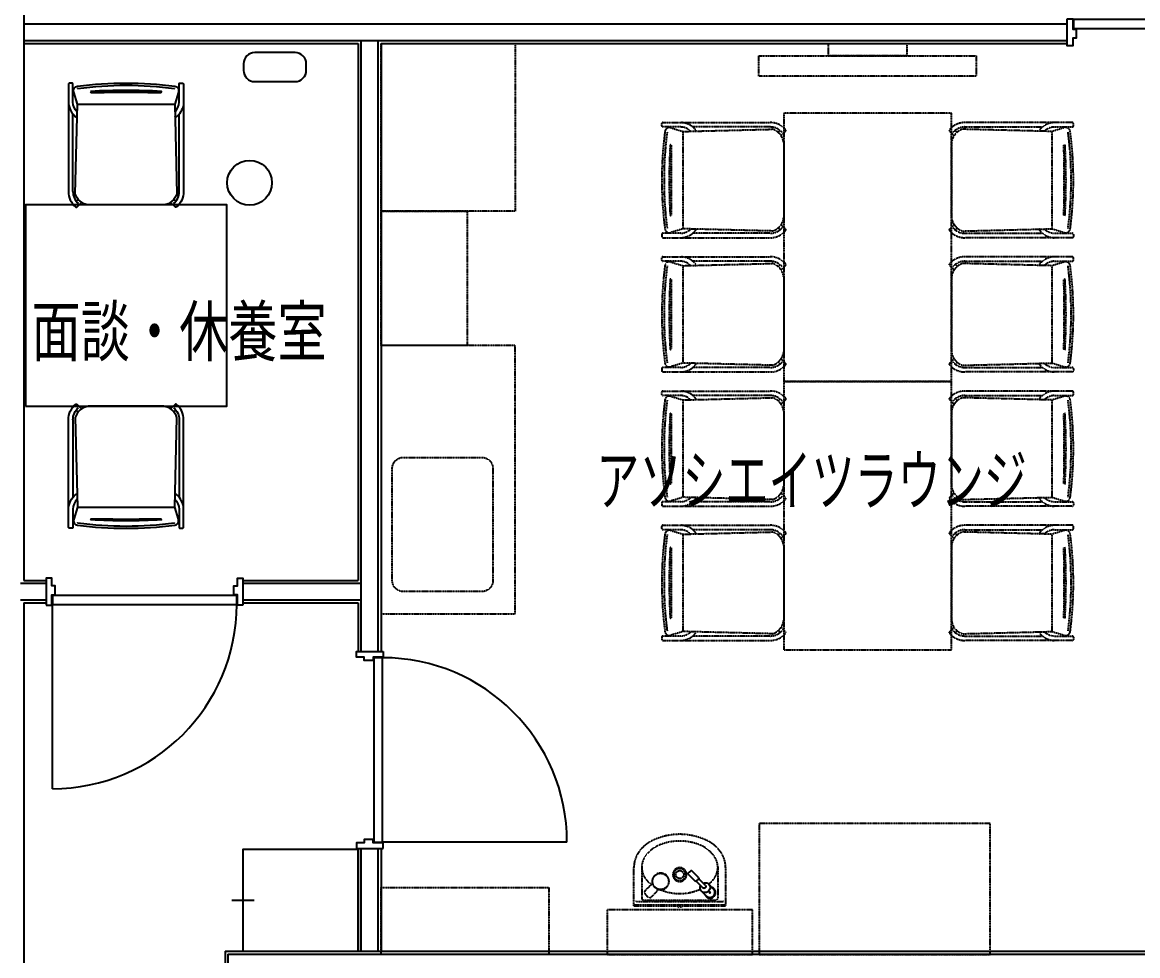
# Model space of a CAD drawing. Header units: millimetres. Extents: x 0 to 181737, y 0 to 59400.
# Drawn here: x 122046 to 127032, y 21818 to 25989 of the extents above; entities that cross this region are included whole.
import ezdxf
from ezdxf.enums import TextEntityAlignment as Align

# ---------------------------------------------------------------- set-up
doc = ezdxf.new("R2010")
doc.units = ezdxf.units.MM
doc.header["$LTSCALE"] = 0.2
doc.linetypes.add('HIDDEN2', pattern=[0.1875, 0.125, -0.0625])
for name, color, linetype in [('A_室名', 8, 'Continuous'), ('A_建築', 8, 'Continuous'), ('A_建築（什器）', 8, 'Continuous'), ('A_建築（軽鉄下地）', 8, 'Continuous')]:
    doc.layers.add(name, color=color, linetype=linetype)
doc.styles.add('MUSER', font='SIMPLEX.shx', dxfattribs={"height": 300, "bigfont": 'BIGFONT.shx'})
doc.styles.get("Standard").update_dxf_attribs({"font": 'simplex.shx', "width": 0.8, "bigfont": 'extfont2.shx'})

# ---------------------------------------------------------------- blocks, each defined once
blk = doc.blocks.new('スタッキングチェアSFIDA')
at = {"color": 0}
for p, q in [((-237.5, 60), (-237.5, 406.4)), ((237.5, 60), (237.5, 406.4)), ((-213.7, 25.1), (-222.3, 16.5)), ((213.7, 25.1), (222.3, 16.5))]:
    blk.add_line(p, q, dxfattribs=at)
for points in [[(-237.5, 459.4), (-237.5, 480), (-237.5, 540, 0.414214), (-242.5, 545), (-252.5, 545, 0.414214), (-257.5, 540), (-257.5, 60, 0.221149), (-225.5, -8.8, 0.176863), (-222.3, -10, 0.181585), (-219.1, -8.5), (-198.8, 11.7)], [(-237.6, 541, 0.358225), (-242.5, 545), (-252.5, 545, 0.414214), (-257.5, 540), (-257.5, 458.9, 0.209153), (-225.6, 394.3, 0.176863), (-222.4, 393.1, 0.181585), (-219.2, 394.5), (-218.9, 394.8)], [(-217.5, 450), (-234, 504.2, -0.47861), (-217.7, 530.8, -0.06517), (217.7, 530.8, -0.47861), (234, 504.2), (217.5, 450)], [(-216.4, 520.9), (-216.4, 520.9, -0.508118), (-216.4, 520.9, -0.06517), (216.4, 520.9, -0.508118), (216.4, 520.9), (216.4, 520.9)], [(237.5, 459.4), (237.5, 480), (237.5, 540, -0.414214), (242.5, 545), (252.5, 545, -0.414214), (257.5, 540), (257.5, 60, -0.221149), (225.5, -8.8, -0.176863), (222.3, -10, -0.181585), (219.1, -8.5), (198.8, 11.7)], [(237.6, 541, -0.358225), (242.5, 545), (252.5, 545, -0.414214), (257.5, 540), (257.5, 458.9, -0.209153), (225.6, 394.3, -0.176863), (222.4, 393.1, -0.181585), (219.2, 394.5), (218.9, 394.8)], [(-218.4, 414.9, -0.178633), (-237.5, 459.4)], [(218.4, 414.9, 0.178633), (237.5, 459.4)]]:
    blk.add_lwpolyline(points, format="xyb", dxfattribs=at)
for points in [[(-158.2, 507.4), (-155.9, 502.6, -0.007062), (155.9, 502.6), (158.2, 507.4, 0.028531)], [(-217.5, 450), (217.5, 450), (227.5, 50, -0.292623), (167.5, 0), (-167.5, 0, -0.292623), (-227.5, 50)]]:
    blk.add_lwpolyline(points, format="xyb", close=True, dxfattribs=at)
for centre, start, end in [((-167.5, 60), 180, 230.291), ((167.5, 60), 309.709, 0)]:
    blk.add_arc(centre, 70, start, end, dxfattribs=at)
blk = doc.blocks.new('Faucent')
at = {"color": 0}
for p, q in [((-37.3, -5.4), (-16.9, 14.9)), ((-23.4, 8.4), (-22.5, 10.4)), ((-22.5, 10.4), (-21.5, 12.3)), ((-21.5, 12.3), (-20.3, 14.2)), ((-20.3, 14.2), (-18.9, 15.9)), ((-18.9, 15.9), (-17.4, 17.5)), ((-17.4, 17.5), (-15.8, 19)), ((-16.9, 14.9), (-15.7, 16.1)), ((-15.8, 19), (-14.1, 20.4)), ((-15.7, 16.1), (-14.4, 17.1)), ((-14.4, 17.1), (-13.1, 18)), ((-14.1, 20.4), (-12.2, 21.6)), ((-13.1, 18), (-11.7, 18.9)), ((-12.2, 21.6), (-10.3, 22.7)), ((-11.7, 18.9), (-10.2, 19.6)), ((-10.3, 22.7), (-8.3, 23.6)), ((-10.2, 19.6), (-8.7, 20.3)), ((-8.7, 20.3), (-7.2, 20.8)), ((-8.3, 23.6), (-6.2, 24.3)), ((-7.2, 20.8), (-5.6, 21.3)), ((-6.2, 24.3), (-4.1, 24.8)), ((-5.6, 21.3), (-4, 21.6)), ((-4.1, 24.8), (-2, 25.2)), ((-4, 21.6), (-2.4, 21.8)), ((-2.4, 21.8), (-0.8, 21.9)), ((-2, 25.2), (0.2, 25.4)), ((-0.8, 21.9), (0.8, 21.9)), ((0.2, 25.4), (2.4, 25.4)), ((0.8, 21.9), (2.4, 21.7)), ((2.4, 25.4), (4.6, 25.2)), ((2.4, 21.7), (4, 21.5)), ((4, 21.5), (5.6, 21.1)), ((4.6, 25.2), (6.7, 24.8)), ((5.6, 21.1), (7.2, 20.7)), ((6.7, 24.8), (8.8, 24.2)), ((7.2, 20.7), (8.7, 20.1)), ((8.7, 20.1), (10.2, 19.4)), ((8.8, 24.2), (10.9, 23.5)), ((10.2, 19.4), (11.6, 18.6)), ((10.9, 23.5), (12.9, 22.5)), ((11.6, 18.6), (12.9, 17.6)), ((12.9, 22.5), (14.7, 21.4)), ((12.9, 17.6), (14.2, 16.6)), ((14.2, 16.6), (15.4, 15.5)), ((14.7, 21.4), (16.5, 20.1)), ((15.2, 18.3), (15.3, 18.6)), ((15.2, 18), (15.2, 18.3)), ((15.3, 17.7), (15.2, 18)), ((15.3, 18.6), (15.4, 18.8)), ((15.4, 17.4), (15.3, 17.7)), ((15.4, 18.8), (15.5, 19.1)), ((15.5, 17.2), (15.4, 17.4)), ((15.4, 15.5), (16.6, 14.3)), ((16.5, 20.1), (15.5, 19.1)), ((15.6, 16.9), (15.5, 17.2)), ((15.8, 16.7), (15.6, 16.9)), ((16, 16.4), (15.8, 16.7)), ((16.2, 16.2), (16, 16.4)), ((16.4, 16), (16.2, 16.2)), ((16.7, 15.8), (16.4, 16)), ((16.6, 14.3), (17.6, 13)), ((16.9, 15.6), (16.7, 15.8)), ((17.2, 15.5), (16.9, 15.6)), ((17.4, 15.4), (17.2, 15.5)), ((17.7, 15.3), (17.4, 15.4)), ((17.6, 13), (18.5, 11.6)), ((18, 15.2), (17.7, 15.3)), ((18.3, 15.2), (18, 15.2)), ((18.6, 15.3), (18.3, 15.2)), ((18.5, 11.6), (19.3, 10.2)), ((18.8, 15.4), (18.6, 15.3)), ((19.1, 15.5), (18.8, 15.4)), ((20.1, 16.5), (19.1, 15.5)), ((19.3, 10.2), (20, 8.8)), ((20, 8.8), (20.6, 7.3)), ((20.1, 16.5), (21.4, 14.7)), ((20.6, 7.3), (21.1, 5.7)), ((21.1, 5.7), (21.5, 4.1)), ((21.4, 14.7), (22.5, 12.9)), ((21.5, 4.1), (21.7, 2.5)), ((21.7, 2.5), (21.9, 0.9)), ((21.9, 0.9), (21.9, -0.7)), ((22.5, 12.9), (23.5, 10.9)), ((23.5, 10.9), (24.2, 8.8)), ((24.2, 8.8), (24.8, 6.7)), ((24.8, 6.7), (25.2, 4.6)), ((25.2, 4.6), (25.4, 2.4)), ((25.4, 0.2), (25.2, -2)), ((25.4, 2.4), (25.4, 0.2)), ((-63.5, -49.3), (-66.5, -50.8)), ((-31.8, -20.5), (-61.7, -50.4)), ((-20.5, -31.8), (-50.4, -61.7)), ((-5.4, -37.2), (-5.5, -37.3)), ((-5.5, -37.3), (-5.5, -37.3)), ((15, -16.8), (-5.4, -37.2)), ((10.4, -22.5), (8.4, -23.4)), ((12.3, -21.5), (10.4, -22.5)), ((14.2, -20.3), (12.3, -21.5)), ((15.9, -18.9), (14.2, -20.3)), ((16.1, -15.6), (15, -16.8)), ((15, -16.8), (15, -16.8)), ((17.5, -17.4), (15.9, -18.9)), ((17.2, -14.3), (16.1, -15.6)), ((18.1, -13), (17.2, -14.3)), ((19, -15.8), (17.5, -17.4)), ((18.9, -11.6), (18.1, -13)), ((19.7, -10.1), (18.9, -11.6)), ((20.4, -14.1), (19, -15.8)), ((20.3, -8.6), (19.7, -10.1)), ((20.9, -7.1), (20.3, -8.6)), ((21.6, -12.2), (20.4, -14.1)), ((21.3, -5.5), (20.9, -7.1)), ((21.6, -4), (21.3, -5.5)), ((21.8, -2.3), (21.6, -4)), ((22.7, -10.3), (21.6, -12.2)), ((21.9, -0.7), (21.8, -2.3)), ((23.6, -8.3), (22.7, -10.3)), ((24.3, -6.2), (23.6, -8.3)), ((24.8, -4.1), (24.3, -6.2)), ((25.2, -2), (24.8, -4.1)), ((-66.5, -50.8), (-97.7, -82)), ((-50.8, -66.5), (-82, -97.7)), ((-49.3, -63.5), (-50.8, -66.5))]:
    blk.add_line(p, q, dxfattribs=at)
blk.add_circle((0, 0), 2, dxfattribs=at)
for centre, radius, start, end in [((-22.2, -21.4), 22.1, 70.5394, 107.3868), ((-63.8, -51.3), 1.97, 48.6446, 81.8834), ((-110.4, -110.4), 77.3, 41.683, 51.6451), ((-21.4, -20.6), 22.1, 162.6132, 199.4606), ((-22.4, -20.4), 21.1, 135.0402, 162.4676), ((-37.3, -27.2), 5.04, 189.1993, 214.9218), ((-22.4, -20.4), 21.1, 107.5324, 134.9598), ((-26.5, -25.8), 7.49, 107.5326, 135.0683), ((-26.5, -25.8), 7.52, 107.5796, 134.962), ((-20.4, -20.6), 22.9, 245.1382, 250.7407), ((-26.4, -26.2), 7.87, 70.5918, 107.4415), ((-26.4, -26.2), 7.87, 70.5824, 107.4317), ((-20.6, -21.4), 22.1, 250.5394, 287.3868), ((-26.5, -26.5), 8.25, 19.3013, 70.6987), ((-26.5, -26.5), 8.23, 44.9663, 70.7241), ((-26.2, -26.3), 7.87, 316.0075, 45.7562), ((-25.8, -26.5), 7.52, 315.038, 342.4204), ((-26.2, -26.4), 7.87, 342.5585, 19.4082), ((-22.5, -22.5), 23.2, 19.3477, 70.6523), ((-20.4, -22.4), 21.1, 287.5324, 314.9598), ((-20.4, -22.4), 21.1, 315.0402, 342.4676), ((-21.4, -22.2), 22.1, 342.6132, 19.4606), ((-96.3, -83.4), 2, 135, 217.2016), ((-72.7, -65.3), 31.8, 217.4125, 220.174), ((-26.1, -25.3), 93.2, 220.5166, 225.3483), ((-25.3, -26.1), 93.2, 224.6517, 229.4834), ((-73.3, -82.5), 19.1, 228.9131, 233.5004), ((-83.4, -96.3), 2, 232.7984, 315), ((-81.1, -85.8), 39, 36.7186, 43.3193), ((-51.3, -63.8), 1.97, 8.1166, 41.3554)]:
    blk.add_arc(centre, radius, start, end, dxfattribs=at)
blk.add_point((0, 0), dxfattribs=at)

msp = doc.modelspace()

# ---------------------------------------------------------------- linework, layer by layer
at = {"layer": 'A_建築'}
for p, q in [((122052.5, 28572.5), (122052.5, 23495)), ((122052.5, 25895), (123547.5, 25895)), ((123547.5, 25895), (123547.5, 23495)), ((123650, 25895), (126716.75, 25895)), ((123650, 25895), (123650, 23177.5)), ((122052.5, 23495), (122152.5, 23495)), ((123032.5, 23495), (123547.5, 23495)), ((122052.5, 23395), (122052.5, 21725)), ((122052.5, 23395), (122152.5, 23395)), ((122180.5, 22564), (122180.5, 23388)), ((123032.5, 23395), (123547.5, 23395)), ((123547.5, 23395), (123547.5, 23177.5)), ((123547.5, 22297.5), (123547.5, 21837.5)), ((123650, 22297.5), (123650, 21837.5)), ((124481, 22325.5), (123657, 22325.5)), ((122952.5, 21837.5), (122952.5, 21532.5)), ((122952.5, 21837.5), (130932.5, 21837.5)), ((122965, 21825), (122965, 21545)), ((122965, 21825), (130920, 21825))]:
    msp.add_line(p, q, dxfattribs=at)
for points in [[(126716.75, 26005), (126741.75, 26005), (126741.75, 25959), (126756.75, 25959), (126756.75, 25919), (126741.75, 25919), (126741.75, 25885), (126716.75, 25885), (126716.75, 26005)], [(122152.5, 23385), (122177.5, 23385), (122177.5, 23431), (122192.5, 23431), (122192.5, 23471), (122177.5, 23471), (122177.5, 23505), (122152.5, 23505), (122152.5, 23385)], [(123032.5, 23385), (123007.5, 23385), (123007.5, 23431), (122992.5, 23431), (122992.5, 23471), (123007.5, 23471), (123007.5, 23505), (123032.5, 23505), (123032.5, 23385)], [(123660, 23177.5), (123660, 23152.5), (123614, 23152.5), (123614, 23137.5), (123574, 23137.5), (123574, 23152.5), (123540, 23152.5), (123540, 23177.5), (123660, 23177.5)], [(123660, 22297.5), (123660, 22322.5), (123614, 22322.5), (123614, 22337.5), (123574, 22337.5), (123574, 22322.5), (123540, 22322.5), (123540, 22297.5), (123660, 22297.5)]]:
    msp.add_lwpolyline(points, dxfattribs=at)
for points in [[(127568.75, 26002), (126744.75, 26002), (126744.75, 25962), (127568.75, 25962)], [(122180.5, 23388), (123004.5, 23388), (123004.5, 23428), (122180.5, 23428)], [(123657, 22325.5), (123657, 23149.5), (123617, 23149.5), (123617, 22325.5)]]:
    msp.add_lwpolyline(points, close=True, dxfattribs=at)
for centre, start, end in [((122180.5, 23388), 270, 0), ((123657, 22325.5), 0, 90)]:
    msp.add_arc(centre, 824, start, end, dxfattribs=at)
at = {"layer": 'A_建築（什器）', "color": 8, "linetype": 'HIDDEN2', "ltscale": 50}
for p, q in [((124928.88, 25500.49), (124928.88, 25500.49)), ((124928.88, 25500.49), (124928.88, 25500.49)), ((124945.55, 25518.02), (124999.77, 25501.55)), ((124999.77, 25501.55), (125399.77, 25511.55)), ((124999.77, 25066.55), (124999.77, 25501.55)), ((125389.77, 25521.55), (125043.38, 25521.55)), ((125424.69, 25497.79), (125433.28, 25506.39)), ((126224.85, 25497.79), (126216.26, 25506.39)), ((126259.77, 25521.55), (126606.16, 25521.55)), ((124947.19, 25439.98), (124942.38, 25442.25)), ((125449.77, 25451.55), (125449.77, 25116.55)), ((124942.38, 25125.86), (124947.19, 25128.12)), ((125458.31, 25064.98), (125438.04, 25085.24)), ((124904.77, 25041.55), (124904.77, 25031.55)), ((124904.77, 25041.55), (124904.77, 25031.55)), ((124969.77, 25046.55), (124909.77, 25046.55)), ((124928.88, 25067.61), (124928.88, 25067.61)), ((124928.88, 25067.61), (124928.88, 25067.61)), ((124999.77, 25066.55), (124945.55, 25050.09)), ((124990.33, 25046.55), (124969.77, 25046.55)), ((125399.77, 25056.55), (124999.77, 25066.55)), ((125389.77, 25046.55), (125043.38, 25046.55)), ((125055.23, 25064.88), (125054.94, 25065.17)), ((125424.69, 25070.31), (125433.28, 25061.72)), ((126224.85, 25070.31), (126216.26, 25061.72)), ((126259.77, 25046.55), (126606.16, 25046.55)), ((124909.77, 25026.55), (124990.82, 25026.55)), ((124909.77, 25026.55), (125389.77, 25026.55)), ((125389.77, 24921.55), (125043.38, 24921.55)), ((125424.69, 24897.79), (125433.28, 24906.39)), ((126224.85, 24897.79), (126216.26, 24906.39)), ((126259.77, 24921.55), (126606.16, 24921.55)), ((125389.77, 24446.55), (125043.38, 24446.55)), ((125424.69, 24470.31), (125433.28, 24461.72)), ((126224.85, 24470.31), (126216.26, 24461.72)), ((126259.77, 24446.55), (126606.16, 24446.55)), ((124928.88, 24300.49), (124928.88, 24300.49)), ((124928.88, 24300.49), (124928.88, 24300.49)), ((124945.55, 24318.02), (124999.77, 24301.55)), ((124999.77, 24301.55), (125399.77, 24311.55)), ((124999.77, 23866.55), (124999.77, 24301.55)), ((125389.77, 24321.55), (125043.38, 24321.55)), ((125424.69, 24297.79), (125433.28, 24306.39)), ((126224.85, 24297.79), (126216.26, 24306.39)), ((126259.77, 24321.55), (126606.16, 24321.55)), ((124947.19, 24239.98), (124942.38, 24242.25)), ((125449.77, 24251.55), (125449.77, 23916.55)), ((124942.38, 23925.86), (124947.19, 23928.12)), ((125458.31, 23864.98), (125438.04, 23885.24)), ((124904.77, 23841.55), (124904.77, 23831.55)), ((124904.77, 23841.55), (124904.77, 23831.55)), ((124969.77, 23846.55), (124909.77, 23846.55)), ((124928.88, 23867.61), (124928.88, 23867.61)), ((124928.88, 23867.61), (124928.88, 23867.61)), ((124999.77, 23866.55), (124945.55, 23850.09)), ((124990.33, 23846.55), (124969.77, 23846.55)), ((125399.77, 23856.55), (124999.77, 23866.55)), ((125389.77, 23846.55), (125043.38, 23846.55)), ((125055.23, 23864.88), (125054.94, 23865.17)), ((125424.69, 23870.31), (125433.28, 23861.72)), ((126224.85, 23870.31), (126216.26, 23861.72)), ((126259.77, 23846.55), (126606.16, 23846.55)), ((124909.77, 23826.55), (124990.82, 23826.55)), ((124909.77, 23826.55), (125389.77, 23826.55)), ((125389.77, 23721.55), (125043.38, 23721.55)), ((125424.69, 23697.79), (125433.28, 23706.39)), ((126224.85, 23697.79), (126216.26, 23706.39)), ((126259.77, 23721.55), (126606.16, 23721.55)), ((125389.77, 23246.55), (125043.38, 23246.55)), ((125424.69, 23270.31), (125433.28, 23261.72)), ((126224.85, 23270.31), (126216.26, 23261.72)), ((126259.77, 23246.55), (126606.16, 23246.55)), ((124780.05, 22040.23), (124780.05, 22211.85)), ((124815.05, 22215.23), (124815.05, 22212.74)), ((124815.05, 22212.72), (124815.05, 22212.74)), ((124815.05, 22212.74), (124815.05, 22212.72)), ((124815.05, 22212.72), (124815.05, 22075.23)), ((125155.06, 22215.23), (125155.06, 22212.74)), ((125155.06, 22212.74), (125155.06, 22212.72)), ((125155.06, 22212.74), (125155.06, 22212.72)), ((125155.06, 22212.72), (125155.06, 22075.23)), ((125190.06, 22211.85), (125190.06, 22040.23)), ((124830.89, 22109.22), (124863.23, 22140.4)), ((124890.22, 22113.4), (124859.04, 22081.07)), ((124890.22, 22113.4), (124890.22, 22113.4)), ((124780.05, 22045.23), (125190.06, 22045.23)), ((124780.05, 22040.23), (125190.06, 22040.23)), ((124792.19, 22060.23), (125177.92, 22060.23)), ((124825.05, 22065.23), (125145.06, 22065.23)), ((124977.98, 22033.16), (124992.13, 22047.3)), ((124977.98, 22047.3), (124992.13, 22033.16)), ((125310.05, 22023), (124660.06, 22023)), ((124660.06, 22023), (124660.06, 21823)), ((125310.05, 21823), (125310.05, 22023)), ((124660.06, 21823), (125310.05, 21823))]:
    msp.add_line(p, q, dxfattribs=at)
at = {"layer": 'A_建築（什器）'}
msp.add_line((123082.5, 22065), (122982.5, 22065), dxfattribs=at)
at = {"layer": 'A_建築（什器）', "color": 8, "linetype": 'HIDDEN2', "ltscale": 50, "flags": 128}
msp.add_lwpolyline([(123650, 25145), (123650, 25895), (124250, 25895), (124250, 25145), (123650, 25145)], close=True, dxfattribs=at)
at = {"layer": 'A_建築（什器）', "color": 8, "linetype": 'HIDDEN2', "ltscale": 50}
for points in [[(125999.77, 25895), (125999.77, 25839), (125649.77, 25839), (125649.77, 25895)], [(125339.27, 25839), (126310.27, 25839), (126310.27, 25748.5), (125339.27, 25748.5)], [(126199.77, 24384.05), (126199.77, 25584.05), (125449.77, 25584.05), (125449.77, 24384.05)], [(124034.99, 25145), (124034.99, 24545), (123649.99, 24545), (123649.99, 25145)], [(124249.99, 24545), (123649.99, 24545), (123649.99, 23345), (124249.99, 23345)], [(126199.77, 23184.05), (126199.77, 24384.05), (125449.77, 24384.05), (125449.77, 23184.05)], [(125340.05, 21823), (126372.05, 21823), (126372.05, 22408), (125340.05, 22408)], [(123650, 22123), (124400, 22123), (124400, 21823), (123650, 21823)]]:
    msp.add_lwpolyline(points, close=True, dxfattribs=at)
at = {"layer": 'A_建築（什器）'}
msp.add_lwpolyline([(123265.61, 25854.44), (123085.61, 25854.44, 0.4142136), (123035.61, 25804.44), (123035.61, 25774.44, 0.4142136), (123085.61, 25724.44), (123265.61, 25724.44, 0.4142136), (123315.61, 25774.44), (123315.61, 25804.44, 0.4142136)], format="xyb", close=True, dxfattribs=at)
at = {"layer": 'A_建築（什器）', "color": 8, "linetype": 'HIDDEN2', "ltscale": 50}
for points in [[(124990.33, 25521.55), (124969.77, 25521.55), (124909.77, 25521.55, -0.4142136), (124904.77, 25526.55), (124904.77, 25536.55, -0.4142136), (124909.77, 25541.55), (125389.77, 25541.55, -0.2211492), (125458.59, 25509.55, -0.1768632), (125459.77, 25506.32, -0.1815847), (125458.31, 25503.13), (125438.04, 25482.87)], [(124908.8, 25521.65, -0.3582251), (124904.77, 25526.55), (124904.77, 25536.55, -0.4142136), (124909.77, 25541.55), (124990.82, 25541.55, -0.2091531), (125055.52, 25509.64, -0.1768632), (125056.7, 25506.42, -0.1815847), (125055.23, 25503.22), (125054.94, 25502.93)], [(126659.21, 25521.55), (126679.77, 25521.55), (126739.77, 25521.55, 0.4142136), (126744.77, 25526.55), (126744.77, 25536.55, 0.4142136), (126739.77, 25541.55), (126259.77, 25541.55, 0.2211492), (126190.95, 25509.55, 0.1768632), (126189.77, 25506.32, 0.1815847), (126191.23, 25503.13), (126211.5, 25482.87)], [(126740.74, 25521.65, 0.3582251), (126744.77, 25526.55), (126744.77, 25536.55, 0.4142136), (126739.77, 25541.55), (126658.72, 25541.55, 0.2091531), (126594.02, 25509.64, 0.1768632), (126592.84, 25506.42, 0.1815847), (126594.31, 25503.22), (126594.6, 25502.93)], [(125034.87, 25502.43, 0.1786334), (124990.33, 25521.55)], [(126614.67, 25502.43, -0.1786334), (126659.21, 25521.55)], [(126649.77, 25066.55), (126703.99, 25050.09, 0.4786102), (126730.58, 25066.31, 0.0651697), (126730.58, 25501.79, 0.4786102), (126703.99, 25518.02), (126649.77, 25501.55)], [(126720.66, 25067.61), (126720.66, 25067.61, 0.508118), (126720.66, 25067.61, 0.0651697), (126720.66, 25500.49, 0.508118), (126720.66, 25500.49), (126720.66, 25500.49)], [(126659.21, 25046.55), (126679.77, 25046.55), (126739.77, 25046.55, -0.4142136), (126744.77, 25041.55), (126744.77, 25031.55, -0.4142136), (126739.77, 25026.55), (126259.77, 25026.55, -0.2211492), (126190.95, 25058.56, -0.1768632), (126189.77, 25061.78, -0.1815847), (126191.23, 25064.98), (126211.5, 25085.24)], [(126740.74, 25046.46, -0.3582251), (126744.77, 25041.55), (126744.77, 25031.55, -0.4142136), (126739.77, 25026.55), (126658.72, 25026.55, -0.2091531), (126594.02, 25058.46, -0.1768632), (126592.84, 25061.68, -0.1815847), (126594.31, 25064.88), (126594.6, 25065.17)], [(126614.67, 25065.67, 0.1786334), (126659.21, 25046.55)], [(124990.33, 24921.55), (124969.77, 24921.55), (124909.77, 24921.55, -0.4142136), (124904.77, 24926.55), (124904.77, 24936.55, -0.4142136), (124909.77, 24941.55), (125389.77, 24941.55, -0.2211492), (125458.59, 24909.55, -0.1768632), (125459.77, 24906.32, -0.1815847), (125458.31, 24903.13), (125438.04, 24882.87)], [(124908.8, 24921.65, -0.3582251), (124904.77, 24926.55), (124904.77, 24936.55, -0.4142136), (124909.77, 24941.55), (124990.82, 24941.55, -0.2091531), (125055.52, 24909.64, -0.1768632), (125056.7, 24906.42, -0.1815847), (125055.23, 24903.22), (125054.94, 24902.93)], [(126659.21, 24921.55), (126679.77, 24921.55), (126739.77, 24921.55, 0.4142136), (126744.77, 24926.55), (126744.77, 24936.55, 0.4142136), (126739.77, 24941.55), (126259.77, 24941.55, 0.2211492), (126190.95, 24909.55, 0.1768632), (126189.77, 24906.32, 0.1815847), (126191.23, 24903.13), (126211.5, 24882.87)], [(126740.74, 24921.65, 0.3582251), (126744.77, 24926.55), (126744.77, 24936.55, 0.4142136), (126739.77, 24941.55), (126658.72, 24941.55, 0.2091531), (126594.02, 24909.64, 0.1768632), (126592.84, 24906.42, 0.1815847), (126594.31, 24903.22), (126594.6, 24902.93)], [(124999.77, 24466.55), (124945.55, 24450.09, -0.4786102), (124918.96, 24466.31, -0.0651697), (124918.96, 24901.79, -0.4786102), (124945.55, 24918.02), (124999.77, 24901.55)], [(124928.88, 24467.61), (124928.88, 24467.61, -0.508118), (124928.88, 24467.61, -0.0651697), (124928.88, 24900.49, -0.508118), (124928.88, 24900.49), (124928.88, 24900.49)], [(125034.87, 24902.43, 0.1786334), (124990.33, 24921.55)], [(126614.67, 24902.43, -0.1786334), (126659.21, 24921.55)], [(126649.77, 24466.55), (126703.99, 24450.09, 0.4786102), (126730.58, 24466.31, 0.0651697), (126730.58, 24901.79, 0.4786102), (126703.99, 24918.02), (126649.77, 24901.55)], [(126720.66, 24467.61), (126720.66, 24467.61, 0.508118), (126720.66, 24467.61, 0.0651697), (126720.66, 24900.49, 0.508118), (126720.66, 24900.49), (126720.66, 24900.49)], [(124990.33, 24446.55), (124969.77, 24446.55), (124909.77, 24446.55, 0.4142136), (124904.77, 24441.55), (124904.77, 24431.55, 0.4142136), (124909.77, 24426.55), (125389.77, 24426.55, 0.2211492), (125458.59, 24458.56, 0.1768632), (125459.77, 24461.78, 0.1815847), (125458.31, 24464.98), (125438.04, 24485.24)], [(126659.21, 24446.55), (126679.77, 24446.55), (126739.77, 24446.55, -0.4142136), (126744.77, 24441.55), (126744.77, 24431.55, -0.4142136), (126739.77, 24426.55), (126259.77, 24426.55, -0.2211492), (126190.95, 24458.56, -0.1768632), (126189.77, 24461.78, -0.1815847), (126191.23, 24464.98), (126211.5, 24485.24)], [(124908.8, 24446.46, 0.3582251), (124904.77, 24441.55), (124904.77, 24431.55, 0.4142136), (124909.77, 24426.55), (124990.82, 24426.55, 0.2091531), (125055.52, 24458.46, 0.1768632), (125056.7, 24461.68, 0.1815847), (125055.23, 24464.88), (125054.94, 24465.17)], [(125034.87, 24465.67, -0.1786334), (124990.33, 24446.55)], [(126740.74, 24446.46, -0.3582251), (126744.77, 24441.55), (126744.77, 24431.55, -0.4142136), (126739.77, 24426.55), (126658.72, 24426.55, -0.2091531), (126594.02, 24458.46, -0.1768632), (126592.84, 24461.68, -0.1815847), (126594.31, 24464.88), (126594.6, 24465.17)], [(126614.67, 24465.67, 0.1786334), (126659.21, 24446.55)], [(124990.33, 24321.55), (124969.77, 24321.55), (124909.77, 24321.55, -0.4142136), (124904.77, 24326.55), (124904.77, 24336.55, -0.4142136), (124909.77, 24341.55), (125389.77, 24341.55, -0.2211492), (125458.59, 24309.55, -0.1768632), (125459.77, 24306.32, -0.1815847), (125458.31, 24303.13), (125438.04, 24282.87)], [(124908.8, 24321.65, -0.3582251), (124904.77, 24326.55), (124904.77, 24336.55, -0.4142136), (124909.77, 24341.55), (124990.82, 24341.55, -0.2091531), (125055.52, 24309.64, -0.1768632), (125056.7, 24306.42, -0.1815847), (125055.23, 24303.22), (125054.94, 24302.93)], [(126659.21, 24321.55), (126679.77, 24321.55), (126739.77, 24321.55, 0.4142136), (126744.77, 24326.55), (126744.77, 24336.55, 0.4142136), (126739.77, 24341.55), (126259.77, 24341.55, 0.2211492), (126190.95, 24309.55, 0.1768632), (126189.77, 24306.32, 0.1815847), (126191.23, 24303.13), (126211.5, 24282.87)], [(126740.74, 24321.65, 0.3582251), (126744.77, 24326.55), (126744.77, 24336.55, 0.4142136), (126739.77, 24341.55), (126658.72, 24341.55, 0.2091531), (126594.02, 24309.64, 0.1768632), (126592.84, 24306.42, 0.1815847), (126594.31, 24303.22), (126594.6, 24302.93)], [(125034.87, 24302.43, 0.1786334), (124990.33, 24321.55)], [(126614.67, 24302.43, -0.1786334), (126659.21, 24321.55)], [(126649.77, 23866.55), (126703.99, 23850.09, 0.4786102), (126730.58, 23866.31, 0.0651697), (126730.58, 24301.79, 0.4786102), (126703.99, 24318.02), (126649.77, 24301.55)], [(126720.66, 23867.61), (126720.66, 23867.61, 0.508118), (126720.66, 23867.61, 0.0651697), (126720.66, 24300.49, 0.508118), (126720.66, 24300.49), (126720.66, 24300.49)], [(126659.21, 23846.55), (126679.77, 23846.55), (126739.77, 23846.55, -0.4142136), (126744.77, 23841.55), (126744.77, 23831.55, -0.4142136), (126739.77, 23826.55), (126259.77, 23826.55, -0.2211492), (126190.95, 23858.56, -0.1768632), (126189.77, 23861.78, -0.1815847), (126191.23, 23864.98), (126211.5, 23885.24)], [(126740.74, 23846.46, -0.3582251), (126744.77, 23841.55), (126744.77, 23831.55, -0.4142136), (126739.77, 23826.55), (126658.72, 23826.55, -0.2091531), (126594.02, 23858.46, -0.1768632), (126592.84, 23861.68, -0.1815847), (126594.31, 23864.88), (126594.6, 23865.17)], [(126614.67, 23865.67, 0.1786334), (126659.21, 23846.55)], [(124990.33, 23721.55), (124969.77, 23721.55), (124909.77, 23721.55, -0.4142136), (124904.77, 23726.55), (124904.77, 23736.55, -0.4142136), (124909.77, 23741.55), (125389.77, 23741.55, -0.2211492), (125458.59, 23709.55, -0.1768632), (125459.77, 23706.32, -0.1815847), (125458.31, 23703.13), (125438.04, 23682.87)], [(124908.8, 23721.65, -0.3582251), (124904.77, 23726.55), (124904.77, 23736.55, -0.4142136), (124909.77, 23741.55), (124990.82, 23741.55, -0.2091531), (125055.52, 23709.64, -0.1768632), (125056.7, 23706.42, -0.1815847), (125055.23, 23703.22), (125054.94, 23702.93)], [(126659.21, 23721.55), (126679.77, 23721.55), (126739.77, 23721.55, 0.4142136), (126744.77, 23726.55), (126744.77, 23736.55, 0.4142136), (126739.77, 23741.55), (126259.77, 23741.55, 0.2211492), (126190.95, 23709.55, 0.1768632), (126189.77, 23706.32, 0.1815847), (126191.23, 23703.13), (126211.5, 23682.87)], [(126740.74, 23721.65, 0.3582251), (126744.77, 23726.55), (126744.77, 23736.55, 0.4142136), (126739.77, 23741.55), (126658.72, 23741.55, 0.2091531), (126594.02, 23709.64, 0.1768632), (126592.84, 23706.42, 0.1815847), (126594.31, 23703.22), (126594.6, 23702.93)], [(124999.77, 23266.55), (124945.55, 23250.09, -0.4786102), (124918.96, 23266.31, -0.0651697), (124918.96, 23701.79, -0.4786102), (124945.55, 23718.02), (124999.77, 23701.55)], [(124928.88, 23267.61), (124928.88, 23267.61, -0.508118), (124928.88, 23267.61, -0.0651697), (124928.88, 23700.49, -0.508118), (124928.88, 23700.49), (124928.88, 23700.49)], [(125034.87, 23702.43, 0.1786334), (124990.33, 23721.55)], [(126614.67, 23702.43, -0.1786334), (126659.21, 23721.55)], [(126649.77, 23266.55), (126703.99, 23250.09, 0.4786102), (126730.58, 23266.31, 0.0651697), (126730.58, 23701.79, 0.4786102), (126703.99, 23718.02), (126649.77, 23701.55)], [(126720.66, 23267.61), (126720.66, 23267.61, 0.508118), (126720.66, 23267.61, 0.0651697), (126720.66, 23700.49, 0.508118), (126720.66, 23700.49), (126720.66, 23700.49)], [(124990.33, 23246.55), (124969.77, 23246.55), (124909.77, 23246.55, 0.4142136), (124904.77, 23241.55), (124904.77, 23231.55, 0.4142136), (124909.77, 23226.55), (125389.77, 23226.55, 0.2211492), (125458.59, 23258.56, 0.1768632), (125459.77, 23261.78, 0.1815847), (125458.31, 23264.98), (125438.04, 23285.24)], [(126659.21, 23246.55), (126679.77, 23246.55), (126739.77, 23246.55, -0.4142136), (126744.77, 23241.55), (126744.77, 23231.55, -0.4142136), (126739.77, 23226.55), (126259.77, 23226.55, -0.2211492), (126190.95, 23258.56, -0.1768632), (126189.77, 23261.78, -0.1815847), (126191.23, 23264.98), (126211.5, 23285.24)], [(124908.8, 23246.46, 0.3582251), (124904.77, 23241.55), (124904.77, 23231.55, 0.4142136), (124909.77, 23226.55), (124990.82, 23226.55, 0.2091531), (125055.52, 23258.46, 0.1768632), (125056.7, 23261.68, 0.1815847), (125055.23, 23264.88), (125054.94, 23265.17)], [(125034.87, 23265.67, -0.1786334), (124990.33, 23246.55)], [(126740.74, 23246.46, -0.3582251), (126744.77, 23241.55), (126744.77, 23231.55, -0.4142136), (126739.77, 23226.55), (126658.72, 23226.55, -0.2091531), (126594.02, 23258.46, -0.1768632), (126592.84, 23261.68, -0.1815847), (126594.31, 23264.88), (126594.6, 23265.17)], [(126614.67, 23265.67, 0.1786334), (126659.21, 23246.55)]]:
    msp.add_lwpolyline(points, format="xyb", dxfattribs=at)
for points in [[(126649.77, 25066.55), (126649.77, 25501.55), (126249.77, 25511.55, 0.2926226), (126199.77, 25451.55), (126199.77, 25116.55, 0.2926226), (126249.77, 25056.55)], [(126707.16, 25125.86), (126702.35, 25128.12, 0.0070624), (126702.35, 25439.98), (126707.16, 25442.25, -0.0285312)], [(124999.77, 24466.55), (124999.77, 24901.55), (125399.77, 24911.55, -0.2926226), (125449.77, 24851.55), (125449.77, 24516.55, -0.2926226), (125399.77, 24456.55)], [(126649.77, 24466.55), (126649.77, 24901.55), (126249.77, 24911.55, 0.2926226), (126199.77, 24851.55), (126199.77, 24516.55, 0.2926226), (126249.77, 24456.55)], [(124942.38, 24525.86), (124947.19, 24528.12, -0.0070624), (124947.19, 24839.98), (124942.38, 24842.25, 0.0285312)], [(126707.16, 24525.86), (126702.35, 24528.12, 0.0070624), (126702.35, 24839.98), (126707.16, 24842.25, -0.0285312)], [(126649.77, 23866.55), (126649.77, 24301.55), (126249.77, 24311.55, 0.2926226), (126199.77, 24251.55), (126199.77, 23916.55, 0.2926226), (126249.77, 23856.55)], [(126707.16, 23925.86), (126702.35, 23928.12, 0.0070624), (126702.35, 24239.98), (126707.16, 24242.25, -0.0285312)], [(124999.77, 23266.55), (124999.77, 23701.55), (125399.77, 23711.55, -0.2926226), (125449.77, 23651.55), (125449.77, 23316.55, -0.2926226), (125399.77, 23256.55)], [(126649.77, 23266.55), (126649.77, 23701.55), (126249.77, 23711.55, 0.2926226), (126199.77, 23651.55), (126199.77, 23316.55, 0.2926226), (126249.77, 23256.55)], [(124942.38, 23325.86), (124947.19, 23328.12, -0.0070624), (124947.19, 23639.98), (124942.38, 23642.25, 0.0285312)], [(126707.16, 23325.86), (126702.35, 23328.12, 0.0070624), (126702.35, 23639.98), (126707.16, 23642.25, -0.0285312)]]:
    msp.add_lwpolyline(points, format="xyb", close=True, dxfattribs=at)
at = {"layer": 'A_建築（什器）'}
for points in [[(122060.01, 24273.09), (122960.01, 24273.09), (122960.01, 25173.09), (122060.01, 25173.09)], [(123547.5, 21837.5), (123547.5, 22292.5), (123032.5, 22292.5), (123032.5, 21837.5)]]:
    msp.add_lwpolyline(points, close=True, dxfattribs=at)
at = {"layer": 'A_建築（什器）', "color": 8, "linetype": 'HIDDEN2', "ltscale": 50, "flags": 128}
msp.add_lwpolyline([(123749.99, 23445), (123749.99, 23445, -0.4142136), (123699.99, 23495), (123699.99, 23495), (123699.99, 23995), (123699.99, 23995, -0.4142136), (123749.99, 24045), (123749.99, 24045), (124099.99, 24045), (124099.99, 24045, -0.4142136), (124149.99, 23995), (124149.99, 23995), (124149.99, 23495), (124149.99, 23495, -0.4142136), (124099.99, 23445), (124099.99, 23445), (123749.99, 23445)], format="xyb", close=True, dxfattribs=at)
at = {"layer": 'A_建築（什器）'}
msp.add_circle((123062.08, 25272.21), 100, dxfattribs=at)
at = {"layer": 'A_建築（什器）', "color": 8, "linetype": 'HIDDEN2', "ltscale": 50}
for centre, radius in [((124985.05, 22180.23), 17.75), ((124899.55, 22149.72), 36.25)]:
    msp.add_circle(centre, radius, dxfattribs=at)
for centre, radius, start, end in [((126582.43, 25284.05), 1677.66, 172.54265, 187.45735), ((126582.43, 25284.05), 1667.66, 172.54265, 187.45735), ((124938.79, 25499.2), 20, 70.23765, 172.54265), ((125389.77, 25451.55), 70, 39.70902, 90), ((125377.9, 25442.49), 72.44, 7.18424, 72.4269), ((126259.77, 25451.55), 70, 90, 140.29098), ((127712.44, 25284.05), 2774.57, 176.73146, 183.26854), ((135986.29, 25284.05), 11040.21, 179.190722, 180.809278), ((125377.9, 25125.61), 72.44, 287.5731, 352.81576), ((124909.77, 25041.55), 5, 90, 180), ((124909.77, 25041.55), 5, 101.16481, 180), ((124909.77, 25031.55), 5, 180, 270), ((124909.77, 25031.55), 5, 180, 270), ((124938.79, 25068.91), 20, 187.45735, 289.76235), ((124986.7, 25116.46), 70, 272.97954, 313.49198), ((124986.7, 25116.46), 90, 272.62764, 319.88083), ((125051.71, 25061.33), 5, 4.03268, 45.20027), ((125051.7, 25061.68), 5, 319.88083, 0), ((125389.77, 25116.55), 70, 270, 320.29098), ((125389.77, 25116.55), 90, 270, 319.88083), ((125454.78, 25061.43), 5, 4.03268, 45.20027), ((125454.77, 25061.78), 5, 319.88083, 0), ((126259.77, 25116.55), 70, 219.70902, 270), ((125389.77, 24851.55), 70, 39.70902, 90), ((126259.77, 24851.55), 70, 90, 140.29098), ((125389.77, 24516.55), 70, 270, 320.29098), ((126259.77, 24516.55), 70, 219.70902, 270), ((126582.43, 24084.05), 1677.66, 172.54265, 187.45735), ((126582.43, 24084.05), 1667.66, 172.54265, 187.45735), ((124938.79, 24299.2), 20, 70.23765, 172.54265), ((125389.77, 24251.55), 70, 39.70902, 90), ((125377.9, 24242.49), 72.44, 7.18424, 72.4269), ((126259.77, 24251.55), 70, 90, 140.29098), ((127712.44, 24084.05), 2774.57, 176.73146, 183.26854), ((135986.29, 24084.05), 11040.21, 179.190722, 180.809278), ((125377.9, 23925.61), 72.44, 287.5731, 352.81576), ((124909.77, 23841.55), 5, 90, 180), ((124909.77, 23841.55), 5, 101.16481, 180), ((124938.79, 23868.91), 20, 187.45735, 289.76235), ((124986.7, 23916.46), 70, 272.97954, 313.49198), ((124986.7, 23916.46), 90, 272.62764, 319.88083), ((125051.71, 23861.33), 5, 4.03268, 45.20027), ((125051.7, 23861.68), 5, 319.88083, 0), ((125389.77, 23916.55), 70, 270, 320.29098), ((125389.77, 23916.55), 90, 270, 319.88083), ((125454.78, 23861.43), 5, 4.03268, 45.20027), ((125454.77, 23861.78), 5, 319.88083, 0), ((126259.77, 23916.55), 70, 219.70902, 270), ((124909.77, 23831.55), 5, 180, 270), ((124909.77, 23831.55), 5, 180, 270), ((125389.77, 23651.55), 70, 39.70902, 90), ((126259.77, 23651.55), 70, 90, 140.29098), ((125389.77, 23316.55), 70, 270, 320.29098), ((126259.77, 23316.55), 70, 219.70902, 270), ((124985.05, 22080.23), 280.01, 90, 116.18557), ((124985.05, 22080.23), 280.01, 63.81443, 90), ((124932.1, 22187.91), 160, 116.18557, 143.24105), ((124952.3, 22174.06), 150, 111.34332, 143.49008), ((124985.05, 22090.23), 240, 90, 111.34332), ((124985.05, 22090.23), 240, 68.65668, 90), ((125017.81, 22174.06), 150, 36.50992, 68.65668), ((125038.01, 22187.91), 160, 36.75895, 63.81443), ((124900.05, 22211.85), 120, 143.24105, 180), ((124900.05, 22212.73), 85, 143.49008, 179.99601), ((125070.06, 22212.73), 85, 0.00399, 36.50992), ((125070.06, 22211.85), 120, 0, 36.75895), ((124900.05, 22212.73), 85, 180.00399, 218.88801), ((124899.55, 22149.72), 37.5, 315.00326, 194.40163), ((124985.05, 22180.23), 31, 90, 180), ((124985.05, 22180.23), 27, 0, 242.42155), ((124985.05, 22180.23), 31, 0, 90), ((125070.06, 22212.73), 85, 321.11199, 359.99601), ((124942.86, 22247.26), 140, 218.88801, 232.85215), ((124899.55, 22149.72), 37.5, 194.40163, 255.59738), ((124985.05, 22180.23), 31, 180, 270), ((124985.05, 22180.23), 27, 242.42155, 297.57845), ((124985.05, 22180.23), 31, 270, 360), ((124985.05, 22180.23), 27, 297.57845, 0), ((125027.24, 22247.26), 140, 308.50341, 321.11199), ((124837.83, 22102.02), 10, 133.95565, 195.30608), ((124857.12, 22107.3), 30, 195.30533, 254.69494), ((124899.55, 22149.72), 37.5, 255.59738, 315.00326), ((124985.05, 22315.23), 220, 247.32572, 270), ((124985.05, 22315.23), 220, 270, 294.76895), ((124792.19, 22063.23), 3, 180, 270), ((124825.05, 22075.23), 10, 180, 270), ((124851.84, 22088.01), 10, 254.6964, 316.046), ((125145.06, 22075.23), 10, 270, 0), ((125177.92, 22063.23), 3, 270, 0)]:
    msp.add_arc(centre, radius, start, end, dxfattribs=at)
at = {"layer": 'A_建築（軽鉄下地）', "color": 8, "ltscale": 50}
for p, q in [((122052.5, 25982.5), (126716.75, 25982.5)), ((122052.5, 25907.5), (126716.75, 25907.5)), ((123560, 25907.5), (123560, 23177.5)), ((123635, 25907.5), (123635, 23177.5)), ((122037.5, 23482.5), (122152.5, 23482.5)), ((123032.5, 23482.5), (123560, 23482.5)), ((122037.5, 23407.5), (122152.5, 23407.5)), ((123032.5, 23407.5), (123560, 23407.5)), ((123560, 22297.5), (123560, 21837.5)), ((123635, 22297.5), (123635, 21837.5))]:
    msp.add_line(p, q, dxfattribs=at)

# ---------------------------------------------------------------- block references
at = {"layer": 'A_建築（什器）'}
msp.add_blockref('スタッキングチェアSFIDA', (122510.01, 25173.09), dxfattribs=at)
at = {"layer": 'A_建築（什器）', "xscale": -1, "rotation": 180}
msp.add_blockref('スタッキングチェアSFIDA', (122510.01, 24273.09), dxfattribs=at)
at = {"layer": 'A_建築（什器）', "color": 8, "linetype": 'HIDDEN2', "ltscale": 50, "xscale": -1, "rotation": 180}
msp.add_blockref('Faucent', (125120.06, 22100.23), dxfattribs=at)

# ---------------------------------------------------------------- texts
at = {"layer": 'A_室名'}
for s, width, p in [('面談・休養室', 0.8, (122087.2, 24724.51)), ('アソシエイツラウンジ', 0.7, (124611.86, 24058.74))]:
    msp.add_text(s, height=250, dxfattribs=dict(at, width=width)).set_placement(p, align=Align.TOP_LEFT)
at = {"layer": 'A_建築（什器）', "style": 'MUSER', "flags": 3}
msp.add_attdef('CODE', (123547.5, 21837.5), 'AC4518SS', height=0.01, rotation=90, dxfattribs=at)

doc.saveas('drawing.dxf')
